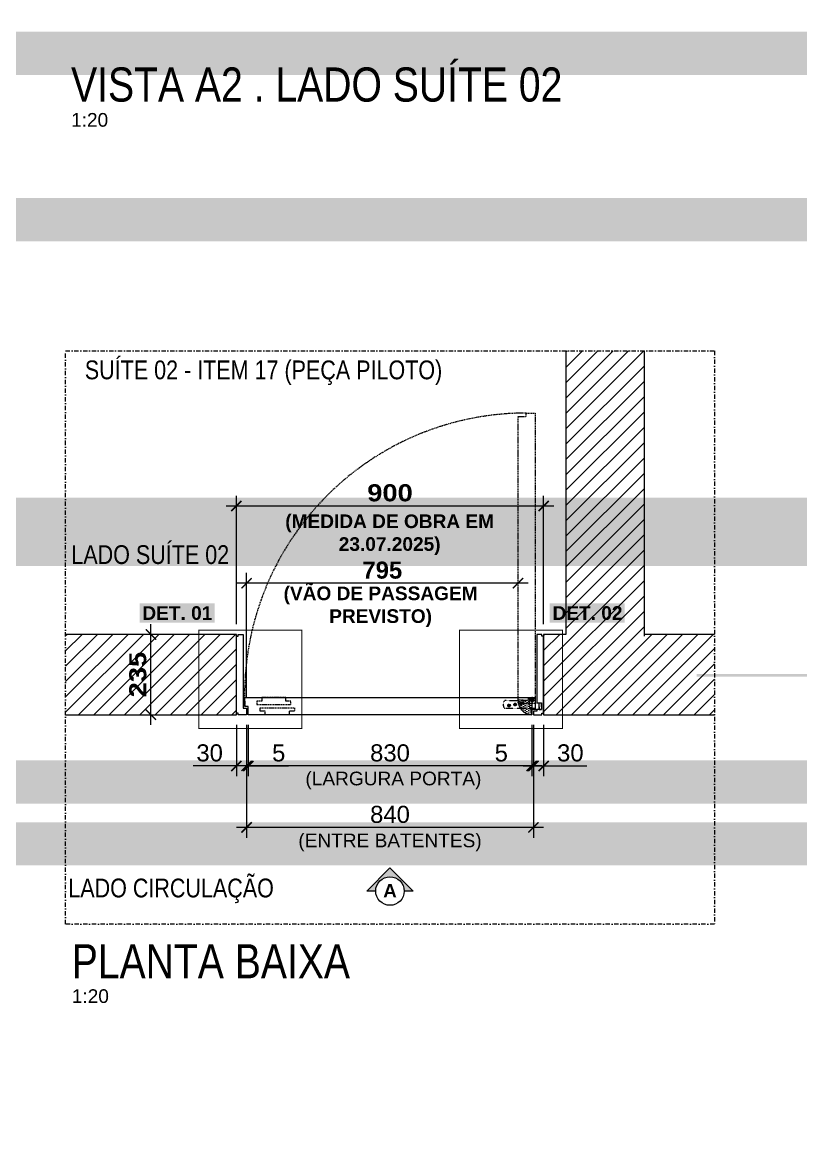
# Model space of a CAD drawing. Header units: millimetres. Extents: x -63251 to 507826, y 5339 to 217512.
# Drawn here: x 83610 to 85888, y 102385 to 105675 of the extents above; entities that cross this region are included whole.
import ezdxf
from ezdxf import colors
from ezdxf.entities.mleader import LeaderData, LeaderLine
from ezdxf.math import Vec2, Vec3

# ---------------------------------------------------------------- set-up
doc = ezdxf.new("R2010")
doc.units = ezdxf.units.MM
doc.header["$PDMODE"] = 3
for name, pattern in [('CONTINU', [0]), ('TRAÇO 1-1', [9.524999999999995, 6.349999999999998, -3.174999999999998]), ('TRAÇO E PONTO 1-1', [25.399999999999995, 12.7, -6.349999999999998, 0, -6.349999999999998])]:
    doc.linetypes.add(name, pattern=pattern)
for name, color, linetype in [('COTAS', 9, 'Continuous'), ('DB 1475.24 - Amanda Rosales e Bruno Haidar - Terreo - Obra$0$ARQ-PISO-01', 8, 'Continuous'), ('DETALHE', 10, 'Continuous'), ('FERRAGEM', 3, 'Continuous'), ('LAYOUT', 4, 'Continuous'), ('MARCENARIA', 4, 'Continuous'), ('MARCENARIA . M', 4, 'Continuous'), ('PAREDE', 94, 'Continuous'), ('PROJEÇÃO', 8, 'Continuous'), ('TEXTO', 105, 'Continuous'), ('TEXTO TRAÇO PONTO', 105, 'TRAÇO E PONTO 1-1')]:
    doc.layers.add(name, color=color, linetype=linetype)
doc.styles.add('1-1', font='arial.ttf', dxfattribs={"height": 0.2})
doc.styles.add('MEDIDA OFICIAL', font='ariblk.ttf')
doc.styles.add('PADRÃO', font='arial.ttf')
doc.styles.add('PADRÃO NEGRITO', font='arialbd.ttf')
doc.styles.add('TITULO', font='swissck.ttf')
doc.dimstyles.new('1-20', dxfattribs={"dimscale": 20, "dimtxt": 2.5, "dimasz": 1.5, "dimexe": 1.5, "dimexo": 1.5, "dimtad": 1, "dimtxsty": 'PADRÃO', "dimblk": 'ARCHTICK', "dimcen": 2.5, "dimdle": 1.5, "dimclrd": 9, "dimclre": 9, "dimclrt": 6, "dimadec": 0, "dimazin": 0, "dimtfac": 1, "dimtmove": 0, "dimatfit": 3, "dimfxl": 1.25, "dimlwd": -1, "dimlwe": -1, "dimarcsym": 0})
doc.dimstyles.new('1-20 VERDE', dxfattribs={"dimscale": 20, "dimtxt": 2.5, "dimasz": 1.5, "dimexe": 1.5, "dimexo": 1.5, "dimtad": 1, "dimtxsty": 'PADRÃO NEGRITO', "dimblk": 'ARCHTICK', "dimcen": 2.5, "dimdle": 1.5, "dimclrd": 9, "dimclre": 9, "dimclrt": 102, "dimadec": 0, "dimazin": 0, "dimtfac": 1, "dimtmove": 0, "dimatfit": 3, "dimfxl": 1.25, "dimlwd": -1, "dimlwe": -1, "dimarcsym": 0})
doc.dimstyles.new('Med. Ofic.1-20', dxfattribs={"dimscale": 20, "dimtxt": 2.5, "dimasz": 1.5, "dimexe": 1.5, "dimexo": 1.5, "dimtad": 1, "dimtxsty": 'MEDIDA OFICIAL', "dimblk": 'ARCHTICK', "dimcen": 2.5, "dimdle": 1.5, "dimclrd": 9, "dimclre": 9, "dimclrt": 10, "dimadec": 0, "dimazin": 0, "dimtfac": 1, "dimtmove": 0, "dimatfit": 3, "dimfxl": 1.25, "dimlwd": -1, "dimlwe": -1, "dimarcsym": 0})

# ---------------------------------------------------------------- blocks, each defined once
blk = doc.blocks.new('_ArchTick')
at = {"color": 0, "linetype": 'ByBlock', "const_width": 0.15}
blk.add_lwpolyline([(-0.5, -0.5), (0.5, 0.5)], dxfattribs=at)
blk = doc.blocks.new('*D1256')
at = {"layer": 'COTAS', "color": 9, "transparency": 16777216}
for p, q in [((85101.10266695294, 103618.9373977446), (85101.10266695294, 103468.9371727988)), ((85106.10112348293, 103618.9371727988), (85106.10112348293, 103468.9371727988)), ((85101.10266695294, 103498.9371727988), (84982.95123448364, 103498.9371727988)), ((85106.10112348293, 103498.9371727988), (85101.10266695294, 103498.9371727988)), ((85106.10112348293, 103498.9371727988), (85136.10112348293, 103498.9371727988))]:
    blk.add_line(p, q, dxfattribs=at)
at = {"layer": 'Defpoints', "color": 0, "transparency": 16777216}
for p in [(85101.10266695294, 103648.9373977446), (85106.10112348293, 103648.9371727988), (85101.10266695294, 103498.9371727988)]:
    blk.add_point(p, dxfattribs=at)
at = {"layer": 'COTAS', "color": 9, "transparency": 16777216, "xscale": 30, "yscale": 30, "zscale": 30}
blk.add_blockref('_ArchTick', (85101.10266695294, 103498.9371727988), dxfattribs=at)
at = {"layer": 'COTAS', "color": 9, "transparency": 16777216, "xscale": 30, "yscale": 30, "zscale": 30, "rotation": 180}
blk.add_blockref('_ArchTick', (85106.10112348293, 103498.9371727988), dxfattribs=at)
at = {"layer": 'COTAS', "color": 6, "transparency": 16777216, "insert": (85012.02695071828, 103536.8635029489), "char_height": 50, "attachment_point": 5, "style": 'PADRÃO'}
blk.add_mtext('5', dxfattribs=at)
blk = doc.blocks.new('*D1257')
at = {"layer": 'COTAS', "color": 9, "transparency": 16777216}
for p, q in [((84271.10199122693, 103618.9371728337), (84271.10199122693, 103468.9371727988)), ((85101.10266695294, 103618.9373977446), (85101.10266695294, 103468.9371727988)), ((85131.10266695294, 103498.9371727988), (84241.10199122693, 103498.9371727988))]:
    blk.add_line(p, q, dxfattribs=at)
at = {"layer": 'Defpoints', "color": 0, "transparency": 16777216}
for p in [(84271.10199122693, 103648.9371728337), (85101.10266695294, 103648.9373977446), (84271.10199122693, 103498.9371727988)]:
    blk.add_point(p, dxfattribs=at)
at = {"layer": 'COTAS', "color": 9, "transparency": 16777216, "xscale": 30, "yscale": 30, "zscale": 30, "rotation": 180}
blk.add_blockref('_ArchTick', (84271.10199122693, 103498.9371727988), dxfattribs=at)
at = {"layer": 'COTAS', "color": 9, "transparency": 16777216, "xscale": 30, "yscale": 30, "zscale": 30}
blk.add_blockref('_ArchTick', (85101.10266695294, 103498.9371727988), dxfattribs=at)
at = {"layer": 'COTAS', "color": 6, "transparency": 16777216, "insert": (84686.10232908993, 103536.9828753909), "char_height": 50, "attachment_point": 5, "style": 'PADRÃO'}
blk.add_mtext('830', dxfattribs=at)
blk = doc.blocks.new('*D1258')
at = {"layer": 'COTAS', "color": 9, "transparency": 16777216}
for p, q in [((84266.10199122693, 103618.9371727988), (84266.10199122693, 103468.9371727988)), ((84271.10199122693, 103618.9371728337), (84271.10199122693, 103468.9371727988)), ((84266.10199122693, 103498.9371727988), (84236.10199122693, 103498.9371727988)), ((84266.10199122693, 103498.9371727988), (84271.10199122693, 103498.9371727988)), ((84271.10199122693, 103498.9371727988), (84389.25342369622, 103498.9371727988))]:
    blk.add_line(p, q, dxfattribs=at)
at = {"layer": 'Defpoints', "color": 0, "transparency": 16777216}
for p in [(84266.10199122693, 103648.9371727988), (84271.10199122693, 103648.9371728337), (84271.10199122693, 103498.9371727988)]:
    blk.add_point(p, dxfattribs=at)
at = {"layer": 'COTAS', "color": 9, "transparency": 16777216, "xscale": 30, "yscale": 30, "zscale": 30}
blk.add_blockref('_ArchTick', (84266.10199122693, 103498.9371727988), dxfattribs=at)
at = {"layer": 'COTAS', "color": 9, "transparency": 16777216, "xscale": 30, "yscale": 30, "zscale": 30, "rotation": 180}
blk.add_blockref('_ArchTick', (84271.10199122693, 103498.9371727988), dxfattribs=at)
at = {"layer": 'COTAS', "color": 6, "transparency": 16777216, "insert": (84360.17770746158, 103536.8635029489), "char_height": 50, "attachment_point": 5, "style": 'PADRÃO'}
blk.add_mtext('5', dxfattribs=at)
blk = doc.blocks.new('*D1259')
at = {"layer": 'COTAS', "color": 9, "transparency": 16777216}
for p, q in [((84266.10199122693, 103468.9371727988), (84266.10199122693, 103288.9371727988)), ((85106.10154307768, 103468.9371727988), (85106.10154307768, 103288.9371727988)), ((85136.10154307768, 103318.9371727988), (84236.10199122693, 103318.9371727988))]:
    blk.add_line(p, q, dxfattribs=at)
at = {"layer": 'Defpoints', "color": 0, "transparency": 16777216}
for p in [(84266.10199122693, 103498.9371727988), (85106.10154307768, 103498.9371727988), (84266.10199122693, 103318.9371727988)]:
    blk.add_point(p, dxfattribs=at)
at = {"layer": 'COTAS', "color": 9, "transparency": 16777216, "xscale": 30, "yscale": 30, "zscale": 30, "rotation": 180}
blk.add_blockref('_ArchTick', (84266.10199122693, 103318.9371727988), dxfattribs=at)
at = {"layer": 'COTAS', "color": 9, "transparency": 16777216, "xscale": 30, "yscale": 30, "zscale": 30}
blk.add_blockref('_ArchTick', (85106.10154307768, 103318.9371727988), dxfattribs=at)
at = {"layer": 'COTAS', "color": 6, "transparency": 16777216, "insert": (84686.1017671523, 103356.9658221849), "char_height": 50, "attachment_point": 5, "style": 'PADRÃO'}
blk.add_mtext('840', dxfattribs=at)
blk = doc.blocks.new('*D1260')
at = {"layer": 'COTAS', "color": 9, "ltscale": 0.4, "transparency": 16777216}
for p, q in [((84236.10200910993, 103913.9370010996), (84236.10200910993, 104289.9217421299)), ((85136.10086175527, 103913.9370010996), (85136.10086175527, 104289.9217421299))]:
    blk.add_line(p, q, dxfattribs=at)
at = {"layer": 'COTAS', "color": 9, "linetype": 'Continuous', "ltscale": 0.4, "transparency": 16777216}
blk.add_line((85166.10086175527, 104259.9217421299), (84206.10200910993, 104259.9217421299), dxfattribs=at)
at = {"layer": 'Defpoints', "color": 0, "ltscale": 0.4, "transparency": 16777216}
for p in [(84236.10200910993, 104259.9217421299), (84236.10200910993, 103883.9370010996), (85136.10086175527, 103883.9370010996)]:
    blk.add_point(p, dxfattribs=at)
at = {"layer": 'COTAS', "color": 9, "ltscale": 0.4, "transparency": 16777216, "xscale": 30, "yscale": 30, "zscale": 30, "rotation": 180}
blk.add_blockref('_ArchTick', (84236.10200910993, 104259.9217421299), dxfattribs=at)
at = {"layer": 'COTAS', "color": 9, "ltscale": 0.4, "transparency": 16777216, "xscale": 30, "yscale": 30, "zscale": 30}
blk.add_blockref('_ArchTick', (85136.10086175527, 104259.9217421299), dxfattribs=at)
at = {"layer": 'COTAS', "color": 10, "ltscale": 0.4, "transparency": 16777216, "insert": (84686.1014354326, 104298.2744024301), "char_height": 50, "attachment_point": 5, "style": 'MEDIDA OFICIAL'}
blk.add_mtext('900', dxfattribs=at)
blk = doc.blocks.new('*D1261')
at = {"layer": 'COTAS', "color": 9, "ltscale": 0.4, "transparency": 16777216}
for p, q in [((84266.10199122693, 103697.9374532511), (84266.10199122693, 104063.9374670663)), ((85091.08286006619, 104033.9374670663), (84236.10199122693, 104033.9374670663))]:
    blk.add_line(p, q, dxfattribs=at)
at = {"layer": 'Defpoints', "color": 0, "ltscale": 0.4, "transparency": 16777216}
for p in [(84266.10199122693, 104033.9374670663), (85061.08286006619, 104033.9374670663), (84266.10199122693, 103667.9374532511)]:
    blk.add_point(p, dxfattribs=at)
at = {"layer": 'COTAS', "color": 9, "ltscale": 0.4, "transparency": 16777216, "xscale": 30, "yscale": 30, "zscale": 30, "rotation": 180}
blk.add_blockref('_ArchTick', (84266.10199122693, 104033.9374670663), dxfattribs=at)
at = {"layer": 'COTAS', "color": 9, "ltscale": 0.4, "transparency": 16777216, "xscale": 30, "yscale": 30, "zscale": 30}
blk.add_blockref('_ArchTick', (85061.08286006619, 104033.9374670663), dxfattribs=at)
at = {"layer": 'COTAS', "color": 102, "ltscale": 0.4, "transparency": 16777216, "insert": (84663.59242564655, 104071.9831696583), "char_height": 50, "attachment_point": 5, "style": 'PADRÃO NEGRITO'}
blk.add_mtext('795', dxfattribs=at)
blk = doc.blocks.new('*D1262')
at = {"layer": 'COTAS', "color": 9, "transparency": 16777216}
for p, q in [((84236.10199122691, 103618.9371727988), (84236.10199122691, 103468.9371727988)), ((84266.10199122693, 103618.9371727988), (84266.10199122693, 103468.9371727988)), ((84236.10199122691, 103498.9371727988), (84109.68316448749, 103498.9371727988)), ((84296.10199122693, 103498.9371727988), (84236.10199122691, 103498.9371727988))]:
    blk.add_line(p, q, dxfattribs=at)
at = {"layer": 'Defpoints', "color": 0, "transparency": 16777216}
for p in [(84236.10199122691, 103648.9371727988), (84266.10199122693, 103648.9371727988), (84236.10199122691, 103498.9371727988)]:
    blk.add_point(p, dxfattribs=at)
at = {"layer": 'COTAS', "color": 9, "transparency": 16777216, "xscale": 30, "yscale": 30, "zscale": 30, "rotation": 180}
blk.add_blockref('_ArchTick', (84236.10199122691, 103498.9371727988), dxfattribs=at)
at = {"layer": 'COTAS', "color": 9, "transparency": 16777216, "xscale": 30, "yscale": 30, "zscale": 30}
blk.add_blockref('_ArchTick', (84266.10199122693, 103498.9371727988), dxfattribs=at)
at = {"layer": 'COTAS', "color": 6, "transparency": 16777216, "insert": (84157.8925778572, 103536.9828753909), "char_height": 50, "attachment_point": 5, "style": 'PADRÃO'}
blk.add_mtext('30', dxfattribs=at)
blk = doc.blocks.new('*D1263')
at = {"layer": 'COTAS', "color": 9, "transparency": 16777216}
for p, q in [((85106.10112348293, 103618.9371727988), (85106.10112348293, 103468.9371727988)), ((85136.10196267242, 103618.9371727988), (85136.10196267242, 103468.9371727988)), ((85076.10112348293, 103498.9371727988), (85136.10196267242, 103498.9371727988)), ((85136.10196267242, 103498.9371727988), (85262.52078941184, 103498.9371727988))]:
    blk.add_line(p, q, dxfattribs=at)
at = {"layer": 'Defpoints', "color": 0, "transparency": 16777216}
for p in [(85106.10112348293, 103648.9371727988), (85136.10196267242, 103648.9371727988), (85136.10196267242, 103498.9371727988)]:
    blk.add_point(p, dxfattribs=at)
at = {"layer": 'COTAS', "color": 9, "transparency": 16777216, "xscale": 30, "yscale": 30, "zscale": 30, "rotation": 180}
blk.add_blockref('_ArchTick', (85106.10112348293, 103498.9371727988), dxfattribs=at)
at = {"layer": 'COTAS', "color": 9, "transparency": 16777216, "xscale": 30, "yscale": 30, "zscale": 30}
blk.add_blockref('_ArchTick', (85136.10196267242, 103498.9371727988), dxfattribs=at)
at = {"layer": 'COTAS', "color": 6, "transparency": 16777216, "insert": (85214.31137604213, 103536.9828753909), "char_height": 50, "attachment_point": 5, "style": 'PADRÃO'}
blk.add_mtext('30', dxfattribs=at)
blk = doc.blocks.new('*D1264')
at = {"layer": 'COTAS', "color": 9, "linetype": 'Continuous', "ltscale": 0.4, "transparency": 16777216}
blk.add_line((83986.1019958976, 103618.9370010996), (83986.1019958976, 103913.9370010997), dxfattribs=at)
at = {"layer": 'COTAS', "color": 9, "ltscale": 0.4, "transparency": 16777216}
for p, q in [((84016.10199589717, 103883.9370010997), (84016.1019958976, 103883.9370010997)), ((84016.10199589703, 103648.9370010996), (84016.1019958976, 103648.9370010996))]:
    blk.add_line(p, q, dxfattribs=at)
at = {"layer": 'Defpoints', "color": 0, "ltscale": 0.4, "transparency": 16777216}
for p in [(83986.10199589717, 103883.9370010997), (83986.1019958976, 103883.9370010997), (83986.10199589703, 103648.9370010996)]:
    blk.add_point(p, dxfattribs=at)
at = {"layer": 'COTAS', "color": 9, "ltscale": 0.4, "transparency": 16777216, "xscale": 30, "yscale": 30, "zscale": 30}
for p, rotation in [((83986.1019958976, 103883.9370010997), 90), ((83986.1019958976, 103648.9370010996), 270)]:
    blk.add_blockref('_ArchTick', p, dxfattribs=dict(at, rotation=rotation))
at = {"layer": 'COTAS', "color": 10, "ltscale": 0.4, "transparency": 16777216, "insert": (83947.74933559747, 103766.4370010996), "char_height": 50, "attachment_point": 5, "rotation": 90, "style": 'MEDIDA OFICIAL'}
blk.add_mtext('235', dxfattribs=at)
blk = doc.blocks.new('I 02')
at = {"layer": 'TEXTO', "linetype": 'CONTINU'}
h = blk.add_hatch(color=8, dxfattribs=at)
edge = h.paths.add_edge_path()
edge.add_line((-1945.137073687943, 2848.705916436247), (-1951.755593159756, 2855.324435908059))
edge.add_line((-1951.755593159727, 2855.324435908088), (-1951.755593159763, 2852.761916436204))
edge.add_ellipse((-1951.755593159814, 2848.705916436247), major_axis=(2.868025104479564, 2.868025104479564), ratio=0.9999999999968038, start_angle=225.0000000000916, end_angle=405.0000000000916, ccw=False)
edge.add_line((-1951.755593159814, 2844.649916436264), (-1951.755593159814, 2842.08739696447))
edge.add_line((-1951.755593159814, 2842.087396964463), (-1945.137073687965, 2848.705916436276))
for p, q in [((-1951.755593159727, 2855.324435908088), (-1945.137073687856, 2848.705916436217)), ((-1951.755593159727, 2852.761916436199), (-1951.755593159727, 2855.324435908088)), ((-1945.137073687856, 2848.705916436217), (-1951.755593159756, 2842.087396964375)), ((-1951.755593159756, 2842.087396964375), (-1951.755593159727, 2844.649916436264))]:
    blk.add_line(p, q, dxfattribs=at)
blk.add_circle((-1951.755593159727, 2848.705916436217), 4.056, dxfattribs=at)
blk.add_circle((-1951.755593159727, 2848.705916436217), 4.056, dxfattribs=at)

msp = doc.modelspace()

# ---------------------------------------------------------------- hatches: boundary and pattern name
at = {"transparency": 33554636}
h = msp.add_hatch(dxfattribs=at)
h.set_pattern_fill('DOTS', color=254, scale=0.5, angle=-1.272221872585407e-14)
h.set_pattern_definition([(360, (51053.70021497153, 88658.18038567048), (0.3968750000000002, 0.7937499999999998), [0, -0.79375])])
edge = h.paths.add_edge_path()
edge.add_arc((85052.60487385865, 103678.9549286028), 3.999412936503824, -360, 0)
h = msp.add_hatch(dxfattribs=at)
h.set_pattern_fill('DOTS', color=254, scale=0.5, angle=-1.272221872585407e-14)
h.set_pattern_definition([(360, (51070.70020997975, 88661.18332447947), (0.3968750000000002, 0.7937499999999998), [0, -0.79375])])
edge = h.paths.add_edge_path()
edge.add_arc((85069.60486886688, 103681.9578674118), 3.997447665273352, -360, 0)
h = msp.add_hatch(dxfattribs=at)
h.set_pattern_fill('DOTS', color=254, scale=0.5, angle=-1.272221872585407e-14)
h.set_pattern_definition([(360, (51103.696624162, 88669.68121803217), (0.3968750000000002, 0.7937499999999998), [0, -0.79375])])
edge = h.paths.add_edge_path()
edge.add_arc((85102.601283049, 103690.4557609645), 3.500000067462679, -360, 0)
h = msp.add_hatch(dxfattribs=at)
h.set_pattern_fill('DOTS', color=254, scale=0.5, angle=-1.272221872585407e-14)
h.set_pattern_definition([(360, (51035.6997434946, 88655.17858242584), (0.3968750000000002, 0.7937499999999998), [0, -0.79375])])
edge = h.paths.add_edge_path()
edge.add_arc((85034.60440238172, 103675.9531253581), 4.000306503922528, -360, 0)
at = {"layer": 'DB 1475.24 - Amanda Rosales e Bruno Haidar - Terreo - Obra$0$ARQ-PISO-01'}
h = msp.add_hatch(dxfattribs=at)
h.set_pattern_fill('ANSI31', color=256, scale=10, angle=360)
h.set_pattern_definition([(45, (29363.01260544666, -8332.29329555326), (-22.45064030267288, 22.45064030267289), [])])
h.paths.add_polyline_path([(85136.10086175527, 103883.9370010996), (85201.10086175527, 103883.9370010996), (85201.10086175527, 104713.9370010996), (85431.10086175527, 104713.9370010996), (85431.10086175524, 103883.9370010996), (85636.10086175524, 103883.9370010996), (85636.10086175527, 103648.9370010996), (85136.10086175527, 103648.9370010996)])
h = msp.add_hatch(dxfattribs=at)
h.set_pattern_fill('ANSI31', color=256, scale=10, angle=360)
h.set_pattern_definition([(45, (29512.57726885159, -8624.816428337857), (-22.45064030267288, 22.45064030267289), [])])
h.paths.add_polyline_path([(83736.10199589709, 103883.9370010996), (84236.10199589709, 103883.9370010996), (84236.10199589709, 103648.9370010996), (83736.10199589709, 103648.9370010996)])
at = {"layer": 'MARCENARIA . M'}
h = msp.add_hatch(dxfattribs=at)
h.set_pattern_fill('DOTS', color=10, scale=3.673915750624608, angle=25.5217806331207)
h.set_pattern_definition([(25.52178063312064, (64989.33433716846, 74435.02390666472), (0.1187266593012806, 6.519674808681685), [0, -5.83234125411655])])
h.paths.add_polyline_path([(85101.10112994103, 103648.937453252), (85102.60128331842, 103690.4557609645), (85061.08308306834, 103691.9588855296, 0.4142345229652519)])

# ---------------------------------------------------------------- linework, layer by layer
at = {"layer": 'DETALHE', "linetype": 'TRAÇO 1-1', "ltscale": 0.4, "const_width": 3}
for points in [[(84428.13763432571, 103608.3967256729), (84428.13763432571, 103896.1435181203), (84125.909894237, 103896.1435181201), (84125.909894237, 103608.3967256727)], [(85191.44688773056, 103608.3967256729), (85191.44688773056, 103896.1435181203), (84889.21914764185, 103896.1435181201), (84889.21914764185, 103608.3967256727)]]:
    msp.add_lwpolyline(points, close=True, dxfattribs=at)
at = {"layer": 'FERRAGEM', "color": 102, "linetype": 'TRAÇO 1-1', "ltscale": 0.1}
for points in [[(85094.10119098486, 103695.9557780821), (85111.10118667423, 103695.9557780821), (85111.10118667423, 103666.9557737715), (85026.10118667423, 103666.9557737715, -0.414213562373095), (85018.10118667423, 103674.9557737715), (85018.10118667423, 103682.9557737715, -0.4142135623730969), (85026.10118667423, 103690.9557737715), (85089.10118667423, 103690.9557737715, -0.4142135623731218)], [(85102.6012946924, 103665.455778152), (85123.1012946924, 103665.455778152), (85123.1012946924, 103682.455778152), (85111.1012946924, 103682.455778152), (85111.1012946924, 103690.455778152, 0.9999999999999999), (85094.1012946924, 103690.455778152), (85094.1012946924, 103673.955778152, 0.414213562373095)]]:
    msp.add_lwpolyline(points, format="xyb", close=True, dxfattribs=at)
msp.add_lwpolyline([(85123.1012946924, 103663.955778152), (85130.1012946924, 103663.955778152), (85130.1012946924, 103683.955778152), (85123.1012946924, 103683.955778152)], close=True, dxfattribs=at)
for centre, radius in [((85052.60411163539, 103678.9546147629), 3.999726869754398), ((85069.6051828262, 103681.9555881949), 3.999726869757812), ((85069.60611431583, 103681.9543633013), 2.249533313915948), ((85102.60128311653, 103690.4557609645), 3.5), ((85102.60128311653, 103690.4557609645), 2.5), ((85102.60128311653, 103690.4557609645), 1.5), ((85034.603823073, 103675.9537049503), 3.999726869755961), ((85034.60470907894, 103675.9535037843), 2.250368289408312), ((85052.60499763794, 103678.9545114249), 2.250368289408312)]:
    msp.add_circle(centre, radius, dxfattribs=at)
at = {"layer": 'LAYOUT', "color": 10, "linetype": 'TRAÇO 1-1', "ltscale": 0.5}
for points in [[(85052.60456288457, 103673.7534024718), (85052.60420675241, 103684.1544981359)], [(85064.40529948534, 103681.9547456787), (85074.80737343142, 103681.9551018444)], [(85069.60504710118, 103676.2393042489), (85069.60469096902, 103686.640399913)], [(85097.38275409998, 103690.4555822827), (85107.7828714818, 103690.4559383815)], [(85098.24371823392, 103690.455611762), (85106.95532065004, 103690.4559100462)], [(85102.58250174935, 103685.2542342011), (85102.58214561718, 103695.6553298653)], [(85029.4045266762, 103675.9537429128), (85039.80464405802, 103675.9540990115)], [(85034.60488717852, 103670.7519776701), (85034.60453104635, 103681.1530733342)], [(85047.4048152352, 103678.9547505534), (85057.80493261703, 103678.9551066521)]]:
    msp.add_lwpolyline(points, dxfattribs=at)
at = {"layer": 'MARCENARIA'}
for points in [[(84236.10199122693, 103653.9371727988), (84236.10199122691, 103878.9370455579), (84241.10199122726, 103878.9370455579), (84241.10199122726, 103883.9370010996), (84256.10199122691, 103883.9370010996), (84256.10199122693, 103667.9374532511), (84266.10199122693, 103667.9374532511), (84266.10199122693, 103648.9371727988), (84241.10199122727, 103648.9371727988), (84241.10199122727, 103653.9371727988), (84236.10199122693, 103653.9371727988)], [(85136.10112348293, 103653.9371727988), (85136.10112348295, 103878.9370010998), (85131.10112348295, 103878.9370010998), (85131.101092822, 103883.9370010996), (85116.09992157426, 103883.9369091096), (85116.10022205143, 103683.955778152), (85130.1012946924, 103683.955778152), (85130.1012946924, 103663.955778152), (85116.10052252858, 103663.955778152), (85116.10112348293, 103658.9371367591), (85106.10112348293, 103658.9371367591), (85106.10112348293, 103648.9371727988), (85131.10112348293, 103648.9371727988), (85131.10112348293, 103653.9371727988), (85136.10112348293, 103653.9371727988)], [(84271.10199122693, 103648.9371727987), (84271.10199122693, 103672.8994872633), (84261.10275502526, 103672.8994872633), (84261.10122742859, 103698.9374112716), (85111.10140394863, 103698.9374112716), (85111.10112348288, 103663.9369978721), (85101.10112348293, 103663.937275646), (85101.10112994107, 103648.937453252), (84270.99851255785, 103648.9371727987)]]:
    msp.add_lwpolyline(points, dxfattribs=at)
at = {"layer": 'MARCENARIA . M', "color": 10}
msp.add_lwpolyline([(85101.10100193595, 103648.9339105769), (85102.60128331842, 103690.4557609645), (85061.08308306834, 103691.9588855296, 0.414245366096158), (85101.10266695294, 103648.9373977446)], format="xyb", dxfattribs=at)
at = {"layer": 'PAREDE'}
for points in [[(85201.10086175527, 104713.9370010996), (85201.10086175527, 103883.9370010996)], [(85431.10086175527, 103878.9370010996), (85431.10086175527, 104713.9370010996)], [(83736.10199589709, 103648.9370010996), (84236.10199589709, 103648.9370010996), (84236.10199589709, 103883.9370010996), (83736.10199589709, 103883.9370010996)], [(85201.10086175527, 103883.9370010996), (85136.10086175527, 103883.9370010996), (85136.10086175527, 103648.9370010996), (85636.10086175527, 103648.9370010996)], [(85636.10086175524, 103883.9370010996), (85431.10086175524, 103883.9370010996)]]:
    msp.add_lwpolyline(points, dxfattribs=at)
at = {"layer": 'PROJEÇÃO', "color": 21, "linetype": 'TRAÇO 1-1', "ltscale": 0.5}
msp.add_lwpolyline([(85061.08269515265, 104521.955053056), (85085.04500961727, 104521.955053056), (85085.04500961729, 104531.9542892577), (85111.08293362551, 104531.9558168543), (85111.08293362551, 103681.9556403343), (85076.08252022605, 103681.9559208), (85076.08279799992, 103691.9559208), (85061.08297560594, 103691.9559143418), (85061.08269515265, 104522.0585317251)], dxfattribs=at)
for points in [[(84380.99851255785, 103698.9371727987), (84310.99851255785, 103698.9371727987), (84310.99851255785, 103688.9371727987), (84295.99851255785, 103688.9371727987), (84295.99851255785, 103678.9371727987), (84395.99851255785, 103678.9371727987), (84395.99851255785, 103688.9371727987), (84380.99851255785, 103688.9371727987)], [(84390.99851255785, 103648.9371727987), (84320.99851255785, 103648.9371727987), (84320.99851255785, 103658.9371727987), (84305.99851255785, 103658.9371727987), (84305.99851255785, 103668.9371727987), (84405.99851255785, 103668.9371727987), (84405.99851255785, 103658.9371727987), (84390.99851255785, 103658.9371727987)]]:
    msp.add_lwpolyline(points, close=True, dxfattribs=at)
msp.add_arc((85084.88383951923, 103707.348462809), 824.6058421991503, 89.98880147789758, 182.3943020826167, dxfattribs=at)
at = {"layer": 'TEXTO TRAÇO PONTO'}
msp.add_lwpolyline([(83736.10199589709, 104713.936535133), (85636.10112815311, 104713.936535133), (85636.10112815311, 103036.0286707734), (83736.10199589709, 103036.0286707734)], close=True, dxfattribs=at)

# ---------------------------------------------------------------- block references
at = {"layer": 'TEXTO', "xscale": 10.3125, "yscale": 10.3125, "zscale": 10.3125, "rotation": 89.99999999999999}
msp.add_blockref('I 02', (114063.3810588758, 123260.3590427493), dxfattribs=at)

# ---------------------------------------------------------------- texts
at = {"layer": 'COTAS', "color": 6, "char_height": 40, "attachment_point": 2, "style": 'PADRÃO'}
for s, insert, width in [('{\\fArial|b1|i0|c0|p34;\\C10;(MEDIDA DE OBRA EM 23.07.2025)}', (84685.10258954075, 104235.3017018718), 776.282308621745), ('(LARGURA PORTA)', (84696.10203425407, 103482.2882536066), 1337.502726911034), ('(ENTRE BATENTES)', (84686.1019769497, 103300.8958671206), 1337.502726911034)]:
    msp.add_mtext(s, dxfattribs=dict(at, insert=insert, width=width))
at = {"layer": 'COTAS', "color": 102, "insert": (84658.60199247189, 104024.2973953426), "char_height": 40, "width": 614.8022574392435, "attachment_point": 2, "style": 'PADRÃO NEGRITO'}
msp.add_mtext('(VÃO DE PASSAGEM PREVISTO)', dxfattribs=at)
at = {"layer": 'DETALHE', "color": 105, "char_height": 40, "width": 203.4144438362202, "attachment_point": 1, "style": 'PADRÃO', "bg_fill": 1, "box_fill_scale": 1.2, "bg_fill_color": 50, "bg_fill_transparency": 0}
for s, insert in [('{\\fArial|b1|i0|c0|p34;DET. 01}', (83960.88669240876, 103966.6137992252)), ('{\\fArial|b1|i0|c0|p34;DET. 02}', (85162.02320557093, 103966.6137992252))]:
    msp.add_mtext(s, dxfattribs=dict(at, insert=insert))
at = {"layer": 'TEXTO', "color": 1, "attachment_point": 7, "style": 'TITULO'}
for s, insert, char_height, width in [('\\pxt11;VISTA A2 . LADO SUÍTE 02', (83752.03185035803, 105442.3403962498), 100, 2667.847767623032), ('\\pxqc;SUÍTE 02 - ITEM 17 (PEÇA PILOTO)', (83737.18038619515, 104613.9903207536), 55, 1157.144754521905), ('\\pxqc;LADO SUÍTE 02', (83636.42427005689, 104089.423732656), 55, 695.1615781581568), ('\\pxqc;LADO CIRCULAÇÃO', (83697.44382216071, 103097.2888344599), 55, 695.1615781581568), ('PLANTA BAIXA', (83754.18717544807, 102877.2469620521), 100, 2912.740309888315)]:
    msp.add_mtext(s, dxfattribs=dict(at, insert=insert, char_height=char_height, width=width))
at = {"layer": 'TEXTO', "char_height": 40, "width": 479.9999999997527, "attachment_point": 1, "style": 'PADRÃO'}
for insert in [(83752.03185035803, 105410.3403962498), (83754.18717544807, 102845.2469620521)]:
    msp.add_mtext('1:20', dxfattribs=dict(at, insert=insert))
at = {"layer": 'TEXTO', "color": 1, "linetype": 'Continuous', "insert": (84686.10773584158, 103133.9065651398), "char_height": 39.16799999999999, "width": 105.6112522431806, "attachment_point": 5, "style": 'PADRÃO'}
msp.add_mtext('{\\fArial|b1|i0|c0|p34;A}', dxfattribs=at)

# ---------------------------------------------------------------- dimensions: what is measured, and where the dimension line sits
at = {"layer": 'COTAS', "color": 7, "ltscale": 0.4, "true_color": 0xededed}
for base, p1, p2, angle, picture, middle in [((84236.10200910993, 104259.9217421299), (85136.10086175527, 103883.9370010996), (84236.10200910993, 103883.9370010996), 180, '*D1260', (84686.1014354326, 104298.2744024301)), ((83986.1019958976, 103883.9370010997), (83986.101995897, 103648.9370010995), (83986.10199589714, 103883.9370010996), 90, '*D1264', (83947.74933559747, 103766.4370010996))]:
    dim = msp.add_linear_dim(base=base, p1=p1, p2=p2, angle=angle, dimstyle='Med. Ofic.1-20', dxfattribs=at)
    dim.commit()
    dim.dimension.update_dxf_attribs({"geometry": picture, "text_midpoint": middle})
at = {"layer": 'COTAS', "ltscale": 0.4}
dim = msp.add_linear_dim(base=(84266.10199122693, 104033.9374670663), p1=(85061.08286006619, 104033.9374670663), p2=(84266.10199122693, 103667.9374532511), angle=180, dimstyle='1-20 VERDE', override={"dimdec": 0}, dxfattribs=at)
dim.commit()
dim.dimension.update_dxf_attribs({"geometry": '*D1261', "text_midpoint": (84663.59242564655, 104071.9831696583)})
at = {"layer": 'COTAS', "color": 6}
for base, p1, p2, picture, middle in [((84236.10199122691, 103498.9371727988), (84266.10199122693, 103648.9371727988), (84236.10199122691, 103648.9371727988), '*D1262', (84157.8925778572, 103536.9828753909)), ((84271.10199122693, 103498.9371727988), (84266.10199122693, 103648.9371727988), (84271.10199122693, 103648.9371728337), '*D1258', (84360.17770746158, 103536.8635029489)), ((84271.10199122693, 103498.9371727988), (85101.10266695294, 103648.9373977446), (84271.10199122693, 103648.9371728337), '*D1257', (84686.10232908993, 103536.9828753909)), ((85101.10266695294, 103498.9371727988), (85106.10112348293, 103648.9371727988), (85101.10266695294, 103648.9373977446), '*D1256', (85012.02695071828, 103536.8635029489)), ((84266.10199122693, 103318.9371727988), (85106.10154307768, 103498.9371727988), (84266.10199122693, 103498.9371727988), '*D1259', (84686.1017671523, 103356.9658221849))]:
    dim = msp.add_linear_dim(base=base, p1=p1, p2=p2, angle=180, dimstyle='1-20', dxfattribs=at)
    dim.commit()
    dim.dimension.update_dxf_attribs({"geometry": picture, "text_midpoint": middle})
dim = msp.add_linear_dim(base=(85136.10196267242, 103498.9371727988), p1=(85106.10112348293, 103648.9371727988), p2=(85136.10196267242, 103648.9371727988), dimstyle='1-20', dxfattribs=at)
dim.commit()
dim.dimension.update_dxf_attribs({"geometry": '*D1263', "text_midpoint": (85214.31137604213, 103536.9828753909)})

# ---------------------------------------------------------------- leaders
at = {"layer": 'COTAS'}
ml = msp.add_multileader_mtext('Standard', dxfattribs=at)
ml.set_content('{\\fArial|b1|i0|c0|p34;\\C10;ATENÇÃO PARKET!\\P}PAINÉIS RIPADOS EM {\\fArial|b1|i0|c0|p34;CABREUVA BRANCA PREMIUM 18*5+5*900 À 2200mm}', color=105, style='1-1')
ml.set_leader_properties(color=256, linetype='ByLayer', lineweight=-1)
ml.build(insert=Vec2(0, 0))
ml.multileader.update_dxf_attribs({"text_left_attachment_type": 2, "text_right_attachment_type": 2, "dogleg_length": 0.36, "arrow_head_size": 15, "scale": 200})
ctx = ml.context
ctx.base_point, ctx.scale, ctx.char_height, ctx.arrow_head_size, ctx.landing_gap_size, ctx.plane_origin, ctx.plane_x_axis, ctx.plane_y_axis = Vec3(153743.1025487747, 105015.5881303967), 200, 40, 15, 10, Vec3(154452.7129680305, 104756.0353324651), Vec3(1, -4.898587196589413e-16), Vec3(4.898587196589413e-16, 1)
ctx.left_attachment, ctx.right_attachment, ctx.text_align_type = 2, 2, 2
notes = []
notes.append((ctx, [(0, (1, 1, 0), (154754.5120392419, 105015.5881303967), (-1, 4.898587196589419e-16), 144.2880716405343, [(0, [(155842.3016420364, 105015.5881303967)], 0, [])])]))
ctx.mtext.insert, ctx.mtext.text_direction, ctx.mtext.rotation, ctx.mtext.width, ctx.mtext.alignment, ctx.mtext.flow_direction = Vec3(154600.2239676014, 105151.1406542712), Vec3(1, -4.898587196589413e-16), 6.283185307179585, 858.6666249980398, 3, 5
ctx.mtext.has_bg_fill, ctx.mtext.bg_color, ctx.mtext.bg_scale_factor, ctx.mtext.bg_transparency, ctx.mtext.use_window_bg_color = 1, -1023410095, 1.25, 0, 0
for ctx, leaders in notes:
    for number, flags, end, landing, length, lines in leaders:
        leader = LeaderData()
        leader.index, (leader.has_last_leader_line, leader.has_dogleg_vector, leader.attachment_direction) = number, flags
        leader.last_leader_point, leader.dogleg_vector, leader.dogleg_length = Vec3(end), Vec3(landing), length
        for number, points, colour, breaks in lines:
            line = LeaderLine()
            line.index, line.vertices, line.color, line.breaks = number, Vec3.list(points), colors.encode_raw_color(colour), breaks
            leader.lines.append(line)
        ctx.leaders.append(leader)

# ---------------------------------------------------------------- next in the draw order: leaders
ml = msp.add_multileader_mtext('Standard', dxfattribs=at)
ml.set_content('{\\fArial|b1|i0|c0|p34;\\C10;ATENÇÃO PARKET!\\P}PAINÉIS RIPADOS EM {\\fArial|b1|i0|c0|p34;CABREUVA BRANCA PREMIUM 18*5+5*900 À 2200mm}', color=105, style='1-1')
ml.set_leader_properties(color=256, linetype='ByLayer', lineweight=-1)
ml.build(insert=Vec2(0, 0))
ml.multileader.update_dxf_attribs({"text_left_attachment_type": 2, "text_right_attachment_type": 2, "dogleg_length": 0.36, "arrow_head_size": 15, "scale": 200})
ctx = ml.context
ctx.base_point, ctx.scale, ctx.char_height, ctx.arrow_head_size, ctx.landing_gap_size, ctx.plane_origin, ctx.plane_x_axis, ctx.plane_y_axis = Vec3(153743.1025487747, 106379.6951517771), 200, 40, 15, 10, Vec3(153629.7662282885, 106144.8906243086), Vec3(1, -4.898587196589413e-16), Vec3(4.898587196589413e-16, 1)
ctx.left_attachment, ctx.right_attachment, ctx.text_align_type = 2, 2, 2
notes = []
notes.append((ctx, [(0, (1, 1, 0), (154754.512039242, 106379.6951517771), (-1, 4.898587196589419e-16), 144.2880716405343, [(0, [(155549.3011646131, 105905.6756918309), (154754.512039242, 105320.967771059)], 0, [])])]))
ctx.mtext.insert, ctx.mtext.text_direction, ctx.mtext.rotation, ctx.mtext.width, ctx.mtext.alignment, ctx.mtext.flow_direction = Vec3(154600.2239676015, 106515.2476756516), Vec3(1, -4.898587196589413e-16), 6.283185307179585, 858.6666249980398, 3, 5
ctx.mtext.has_bg_fill, ctx.mtext.bg_color, ctx.mtext.bg_scale_factor, ctx.mtext.bg_transparency, ctx.mtext.use_window_bg_color = 1, -1023410095, 1.25, 0, 0
ml = msp.add_multileader_mtext('Standard', dxfattribs=at)
ml.set_content('{\\fArial|b1|i0|c0|p34;\\C10;ATENÇÃO PARKET!\\P}REVESTIMENTO DE ELEVADOR EM {\\fArial|b1|i0|c0|p34;CABREUVA BRANCA PREMIUM }', color=105, style='1-1')
ml.set_leader_properties(color=256, linetype='ByLayer', lineweight=-1)
ml.build(insert=Vec2(0, 0))
ml.multileader.update_dxf_attribs({"text_left_attachment_type": 2, "text_right_attachment_type": 2, "dogleg_length": 0.36, "arrow_head_size": 15, "scale": 200})
ctx = ml.context
ctx.base_point, ctx.scale, ctx.char_height, ctx.arrow_head_size, ctx.landing_gap_size, ctx.plane_origin, ctx.plane_x_axis, ctx.plane_y_axis = Vec3(153741.4381558688, 104075.429236808), 200, 40, 15, 10, Vec3(154452.7129680305, 102048.8761445288), Vec3(1, -4.898587196589413e-16), Vec3(4.898587196589413e-16, 1)
ctx.left_attachment, ctx.right_attachment, ctx.text_align_type = 2, 2, 2
notes.append((ctx, [(0, (1, 1, 0), (154754.512039242, 104075.429236808), (-1, 4.898587196589419e-16), 144.2880716405343, [(0, [(155553.3011648265, 104075.429236808)], 0, [])])]))
ctx.mtext.insert, ctx.mtext.text_direction, ctx.mtext.rotation, ctx.mtext.width, ctx.mtext.alignment, ctx.mtext.flow_direction = Vec3(154600.2239676015, 104201.0499735065), Vec3(1, -4.898587196589413e-16), 6.283185307179585, 858.6666249980398, 3, 5
ctx.mtext.has_bg_fill, ctx.mtext.bg_color, ctx.mtext.bg_scale_factor, ctx.mtext.bg_transparency, ctx.mtext.use_window_bg_color = 1, -1023410095, 1.25, 0, 0
at = {"layer": 'COTAS', "ltscale": 0.4}
ml = msp.add_multileader_mtext('Standard', dxfattribs=at)
ml.set_content('{\\fArial|b1|i0|c0|p34;GAXETA COM COR CARVALHO EUROPEU}', color=105, style='1-1')
ml.set_leader_properties(color=256, linetype='ByLayer', lineweight=-1)
ml.build(insert=Vec2(0, 0))
ml.multileader.update_dxf_attribs({"text_left_attachment_type": 2, "text_right_attachment_type": 2, "dogleg_length": 0.36, "arrow_head_size": 2, "scale": 20})
ctx = ml.context
ctx.base_point, ctx.scale, ctx.arrow_head_size, ctx.landing_gap_size, ctx.plane_origin = Vec3(85971.44657458081, 103754.1008387173), 20, 2, 4, Vec3(85889.6902547385, 103757.0424719208)
ctx.left_attachment, ctx.right_attachment, ctx.text_align_type = 2, 2, 1
notes.append((ctx, [(1, (1, 1, 0), (86023.85803433524, 103754.1008387173), (-1, 0), 7.199999999999999, [(1, [(86023.82690183693, 103703.4777381901)], 0, [])])]))
ctx.mtext.insert, ctx.mtext.width, ctx.mtext.alignment, ctx.mtext.flow_direction = Vec3(85994.05230445803, 103766.2713707774), 40.75416338388459, 2, 5
ctx.mtext.has_bg_fill, ctx.mtext.bg_color, ctx.mtext.bg_scale_factor, ctx.mtext.bg_transparency, ctx.mtext.use_window_bg_color = 1, -1023563609, 1.5, 0, 0
at = {"layer": 'COTAS'}
ml = msp.add_multileader_mtext('Standard', dxfattribs=at)
ml.set_content('{\\fArial|b1|i0|c0|p34;\\C10;ATENÇÃO PARKET!\\P}RODATETO COM LINHA DE SOMBRA DE 20 mm NO ENCONTRO COM O FORRO', color=105, style='1-1')
ml.set_leader_properties(color=256, linetype='ByLayer', lineweight=-1)
ml.build(insert=Vec2(0, 0))
ml.multileader.update_dxf_attribs({"text_left_attachment_type": 2, "text_right_attachment_type": 2, "dogleg_length": 0.36, "arrow_head_size": 15, "scale": 200})
ctx = ml.context
ctx.base_point, ctx.scale, ctx.char_height, ctx.arrow_head_size, ctx.landing_gap_size, ctx.plane_origin, ctx.plane_x_axis, ctx.plane_y_axis = Vec3(180960.9218524671, 103379.7282184769), 200, 40, 15, 10, Vec3(181558.4176741785, 102996.8983843677), Vec3(1, -4.898587196589413e-16), Vec3(4.898587196589413e-16, 1)
ctx.left_attachment, ctx.right_attachment, ctx.text_align_type = 2, 2, 2
notes.append((ctx, [(0, (1, 1, 0), (181860.21674539, 103379.7282184769), (-1, 4.898587196589419e-16), 144.2880716405343, [(0, [(181860.2169932244, 102384.9525342352)], 0, [])])]))
ctx.mtext.insert, ctx.mtext.text_direction, ctx.mtext.rotation, ctx.mtext.width, ctx.mtext.alignment, ctx.mtext.flow_direction = Vec3(181705.9286737495, 103505.717304425), Vec3(1, -4.898587196589413e-16), 6.283185307179585, 858.6666249980398, 3, 5
ctx.mtext.has_bg_fill, ctx.mtext.bg_color, ctx.mtext.bg_scale_factor, ctx.mtext.bg_transparency, ctx.mtext.use_window_bg_color = 1, -1023410145, 1.25, 0, 0
for ctx, leaders in notes:
    for number, flags, end, landing, length, lines in leaders:
        leader = LeaderData()
        leader.index, (leader.has_last_leader_line, leader.has_dogleg_vector, leader.attachment_direction) = number, flags
        leader.last_leader_point, leader.dogleg_vector, leader.dogleg_length = Vec3(end), Vec3(landing), length
        for number, points, colour, breaks in lines:
            line = LeaderLine()
            line.index, line.vertices, line.color, line.breaks = number, Vec3.list(points), colors.encode_raw_color(colour), breaks
            leader.lines.append(line)
        ctx.leaders.append(leader)

# ---------------------------------------------------------------- next in the draw order: leaders
ml = msp.add_multileader_mtext('Standard', dxfattribs=at)
ml.set_content('{\\fArial|b1|i0|c0|p34;\\C10;ATENÇÃO PARKET!\\P}PAINÉIS RIPADOS EM {\\fArial|b1|i0|c0|p34;CABREUVA BRANCA PREMIUM 18*5+5*900 À 2200mm}', color=105, style='1-1')
ml.set_leader_properties(color=256, linetype='ByLayer', lineweight=-1)
ml.build(insert=Vec2(0, 0))
ml.multileader.update_dxf_attribs({"text_left_attachment_type": 2, "text_right_attachment_type": 2, "dogleg_length": 0.36, "arrow_head_size": 15, "scale": 200})
ctx = ml.context
ctx.base_point, ctx.scale, ctx.char_height, ctx.arrow_head_size, ctx.landing_gap_size, ctx.plane_origin, ctx.plane_x_axis, ctx.plane_y_axis = Vec3(238640.9043884207, 105502.9463234767), 200, 40, 15, 10, Vec3(238527.5680679344, 105268.1417960082), Vec3(1, -4.898587196589413e-16), Vec3(4.898587196589413e-16, 1)
ctx.left_attachment, ctx.right_attachment, ctx.text_align_type = 2, 2, 2
notes = []
notes.append((ctx, [(0, (1, 1, 0), (239652.3138788879, 105502.9463234767), (-1, 4.898587196589419e-16), 144.2880716405343, [(0, [(240447.1030042591, 105028.9268635306), (239652.3138788879, 104444.2189427587)], 0, [])])]))
ctx.mtext.insert, ctx.mtext.text_direction, ctx.mtext.rotation, ctx.mtext.width, ctx.mtext.alignment, ctx.mtext.flow_direction = Vec3(239498.0258072474, 105638.4988473512), Vec3(1, -4.898587196589413e-16), 6.283185307179585, 858.6666249980398, 3, 5
ctx.mtext.has_bg_fill, ctx.mtext.bg_color, ctx.mtext.bg_scale_factor, ctx.mtext.bg_transparency, ctx.mtext.use_window_bg_color = 1, -1023410095, 1.25, 0, 0
ml = msp.add_multileader_mtext('Standard', dxfattribs=at)
ml.set_content('{\\fArial|b1|i0|c0|p34;\\C10;ATENÇÃO PARKET!\\P}PAINÉIS RIPADOS EM {\\fArial|b1|i0|c0|p34;CABREUVA BRANCA PREMIUM 18*5+5*900 À 2200mm}', color=105, style='1-1')
ml.set_leader_properties(color=256, linetype='ByLayer', lineweight=-1)
ml.build(insert=Vec2(0, 0))
ml.multileader.update_dxf_attribs({"text_left_attachment_type": 2, "text_right_attachment_type": 2, "dogleg_length": 0.36, "arrow_head_size": 15, "scale": 200})
ctx = ml.context
ctx.base_point, ctx.scale, ctx.char_height, ctx.arrow_head_size, ctx.landing_gap_size, ctx.plane_origin, ctx.plane_x_axis, ctx.plane_y_axis = Vec3(238640.9043884206, 104138.8393020964), 200, 40, 15, 10, Vec3(239350.5148076765, 103879.2865041648), Vec3(1, -4.898587196589413e-16), Vec3(4.898587196589413e-16, 1)
ctx.left_attachment, ctx.right_attachment, ctx.text_align_type = 2, 2, 2
notes.append((ctx, [(0, (1, 1, 0), (239652.3138788879, 104138.8393020964), (-1, 4.898587196589419e-16), 144.2880716405343, [(0, [(240740.1034816824, 104138.8393020964)], 0, [])])]))
ctx.mtext.insert, ctx.mtext.text_direction, ctx.mtext.rotation, ctx.mtext.width, ctx.mtext.alignment, ctx.mtext.flow_direction = Vec3(239498.0258072474, 104274.3918259709), Vec3(1, -4.898587196589413e-16), 6.283185307179585, 858.6666249980398, 3, 5
ctx.mtext.has_bg_fill, ctx.mtext.bg_color, ctx.mtext.bg_scale_factor, ctx.mtext.bg_transparency, ctx.mtext.use_window_bg_color = 1, -1023410095, 1.25, 0, 0
at = {"layer": 'COTAS', "ltscale": 0.4}
ml = msp.add_multileader_mtext('Standard', dxfattribs=at)
ml.set_content('\\pxt3;{\\C10;FECHADURA PADRÃO PARKET (CHAVE GORJE)}', color=105, style='1-1')
ml.set_leader_properties(color=256, linetype='ByLayer', lineweight=-1)
ml.build(insert=Vec2(0, 0))
ml.multileader.update_dxf_attribs({"text_left_attachment_type": 2, "text_right_attachment_type": 2, "dogleg_length": 0.36, "arrow_head_size": 2, "scale": 20})
ctx = ml.context
ctx.base_point, ctx.scale, ctx.arrow_head_size, ctx.landing_gap_size, ctx.plane_origin = Vec3(86750.84469740352, 103737.2237668112), 20, 2, 4, Vec3(86849.17561462474, 103755.5624068429)
ctx.left_attachment, ctx.right_attachment, ctx.text_align_type = 2, 2, 2
notes.append((ctx, [(0, (1, 1, 0), (86825.2588856709, 103737.2237668112), (-1, 0), 7.199999999999999, [(0, [(86825.2588856709, 103714.4190988191)], 0, [])])]))
ctx.mtext.insert, ctx.mtext.width, ctx.mtext.alignment, ctx.mtext.flow_direction = Vec3(86814.05888567091, 103746.9859314315), 65.78421232994879, 3, 5
at = {"layer": 'COTAS'}
ml = msp.add_multileader_mtext('Standard', dxfattribs=at)
ml.set_content('{\\fArial|b1|i0|c0|p34;\\C10;ATENÇÃO PARKET!\\P}REVESTIMENTO DE ELEVADOR EM {\\fArial|b1|i0|c0|p34;CABREUVA BRANCA PREMIUM }', color=105, style='1-1')
ml.set_leader_properties(color=256, linetype='ByLayer', lineweight=-1)
ml.build(insert=Vec2(0, 0))
ml.multileader.update_dxf_attribs({"text_left_attachment_type": 2, "text_right_attachment_type": 2, "dogleg_length": 0.36, "arrow_head_size": 15, "scale": 200})
ctx = ml.context
ctx.base_point, ctx.scale, ctx.char_height, ctx.arrow_head_size, ctx.landing_gap_size, ctx.plane_origin, ctx.plane_x_axis, ctx.plane_y_axis = Vec3(238639.2399955148, 103198.6804085077), 200, 40, 15, 10, Vec3(239350.5148076765, 101172.1273162285), Vec3(1, -4.898587196589413e-16), Vec3(4.898587196589413e-16, 1)
ctx.left_attachment, ctx.right_attachment, ctx.text_align_type = 2, 2, 2
notes.append((ctx, [(0, (1, 1, 0), (239652.3138788879, 103198.6804085077), (-1, 4.898587196589419e-16), 144.2880716405343, [(0, [(240451.1030044724, 103198.6804085077)], 0, [])])]))
ctx.mtext.insert, ctx.mtext.text_direction, ctx.mtext.rotation, ctx.mtext.width, ctx.mtext.alignment, ctx.mtext.flow_direction = Vec3(239498.0258072474, 103324.3011452062), Vec3(1, -4.898587196589413e-16), 6.283185307179585, 858.6666249980398, 3, 5
ctx.mtext.has_bg_fill, ctx.mtext.bg_color, ctx.mtext.bg_scale_factor, ctx.mtext.bg_transparency, ctx.mtext.use_window_bg_color = 1, -1023410095, 1.25, 0, 0
for ctx, leaders in notes:
    for number, flags, end, landing, length, lines in leaders:
        leader = LeaderData()
        leader.index, (leader.has_last_leader_line, leader.has_dogleg_vector, leader.attachment_direction) = number, flags
        leader.last_leader_point, leader.dogleg_vector, leader.dogleg_length = Vec3(end), Vec3(landing), length
        for number, points, colour, breaks in lines:
            line = LeaderLine()
            line.index, line.vertices, line.color, line.breaks = number, Vec3.list(points), colors.encode_raw_color(colour), breaks
            leader.lines.append(line)
        ctx.leaders.append(leader)

doc.saveas('drawing.dxf')
